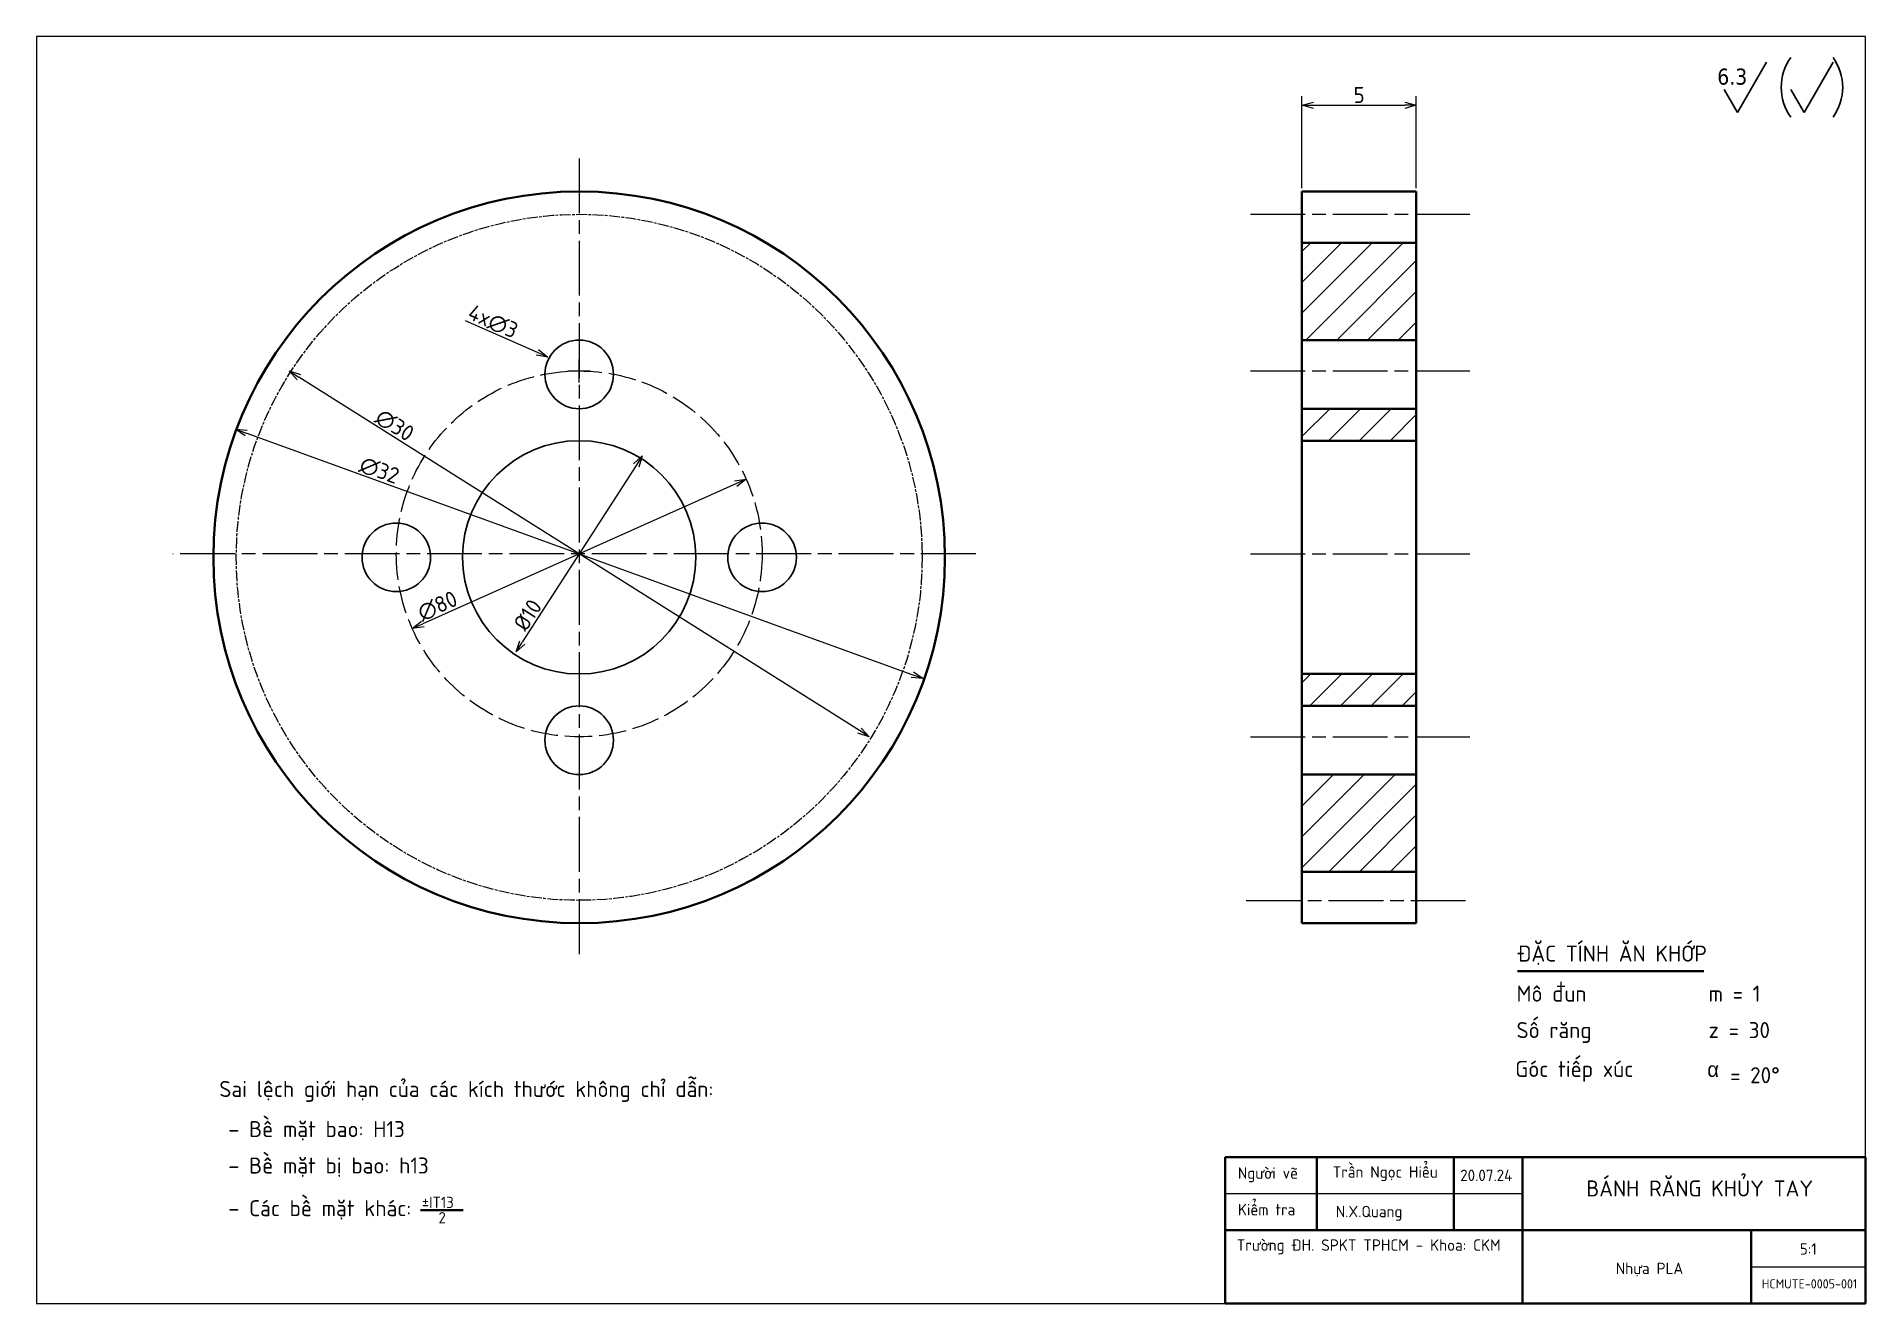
# Paper-space layout 'Sheet' of a CAD drawing. Header units: millimetres. Extents: x 10 to 410, y 10 to 287.
# The model-space entities are those that its viewports show. They can reach past a viewport. Long polylines and large blocks are cut down to what shows.
import ezdxf

# ---------------------------------------------------------------- set-up
doc = ezdxf.new("R2010")
doc.units = ezdxf.units.MM
doc.linetypes.add('AM_ISO02W050', pattern=[7.5, 6, -1.5])
doc.linetypes.add('AM_ISO08W050', pattern=[18, 12, -1.5, 3, -1.5])
for name, color, linetype, lineweight in [('DuongTam', 7, 'AM_ISO02W050', 13), ('DuongTamNho', 7, 'AM_ISO08W050', 13), ('NetDam', 7, 'Continuous', 35), ('Netmanh', 5, 'Continuous', 13), ('Symbol (ISO)', 7, 'Continuous', 25)]:
    doc.layers.add(name, color=color, linetype=linetype, lineweight=lineweight)
doc.styles.add('Note Text (ISO)', font='')
doc.styles.get('Note Text (ISO)').set_extended_font_data('TCVN 7284')
doc.dimstyles.new('Default (ISO)$0', dxfattribs={"dimtxt": 3.5, "dimasz": 2.5, "dimexe": 2, "dimexo": 0, "dimgap": 0.5, "dimtad": 1, "dimtxsty": 'Note Text (ISO)', "dimblk": 'OPEN30', "dimblk1": 'OPEN30', "dimblk2": 'OPEN90', "dimcen": 2.5, "dimclrd": 256, "dimclre": 256, "dimclrt": 256, "dimazin": 0, "dimtfac": 1, "dimtofl": 0, "dimtmove": 0, "dimatfit": 3, "dimldrblk": 'OPEN30', "dimfxl": 1, "dimtolj": 1, "dimtzin": 0, "dimlwd": -1, "dimlwe": -1, "dimarcsym": 0})
doc.dimstyles.new('Default (ISO)$3', dxfattribs={"dimtxt": 3.5, "dimasz": 2.5, "dimexe": 2, "dimexo": 0, "dimgap": 0.5, "dimtad": 1, "dimtxsty": 'Note Text (ISO)', "dimblk": 'OPEN30', "dimblk1": 'OPEN30', "dimblk2": 'OPEN90', "dimcen": 2.5, "dimclrd": 256, "dimclre": 256, "dimclrt": 256, "dimazin": 0, "dimtfac": 1, "dimtofl": 0, "dimtmove": 0, "dimatfit": 0, "dimldrblk": 'OPEN30', "dimfxl": 1, "dimtolj": 1, "dimtzin": 0, "dimlwd": -1, "dimlwe": -1, "dimarcsym": 0})

# ---------------------------------------------------------------- blocks, each defined once
blk = doc.blocks.new('_Open30')
at = {"color": 0, "linetype": 'ByBlock', "lineweight": -2}
for p, q in [((-1, 0.27), (0, 0)), ((0, 0), (-1, -0.27)), ((0, 0), (-1, 0))]:
    blk.add_line(p, q, dxfattribs=at)
blk = doc.blocks.new('*D24')
at = {"layer": 'Defpoints', "color": 0, "transparency": 16777216}
for p in [(53.48, 201.17), (203.89, 146.61)]:
    blk.add_point(p, dxfattribs=at)
at = {"layer": 'Netmanh', "linetype": 'Continuous', "transparency": 16777216}
blk.add_line((201.54, 147.46), (55.83, 200.32), dxfattribs=at)
at = {"layer": 'Netmanh', "transparency": 16777216, "xscale": 2.5, "yscale": 2.5, "zscale": 2.5}
for p, rotation in [((53.48, 201.17), 160.0599460756174), ((203.89, 146.61), 340.0599460756174)]:
    blk.add_blockref('_Open30', p, dxfattribs=dict(at, rotation=rotation))
at = {"layer": 'Netmanh', "transparency": 16777216, "insert": (84.97, 192.14), "char_height": 3.5, "attachment_point": 5, "rotation": 340.0599, "style": 'Note Text (ISO)'}
blk.add_mtext('\\A1;∅32', dxfattribs=at)
blk = doc.blocks.new('_Open90')
at = {"color": 0, "linetype": 'ByBlock', "lineweight": -2}
for p, q in [((0, 0), (-1, 0)), ((-0.5, 0.5), (0, 0)), ((0, 0), (-0.5, -0.5))]:
    blk.add_line(p, q, dxfattribs=at)
blk = doc.blocks.new('*D25')
at = {"layer": 'Defpoints', "color": 0, "transparency": 16777216}
for p in [(65.23, 213.88), (192.13, 133.91)]:
    blk.add_point(p, dxfattribs=at)
at = {"layer": 'Netmanh', "linetype": 'Continuous', "transparency": 16777216}
blk.add_line((190.02, 135.24), (67.34, 212.54), dxfattribs=at)
at = {"layer": 'Netmanh', "transparency": 16777216, "xscale": 2.5, "yscale": 2.5, "zscale": 2.5}
for p, rotation in [((65.23, 213.88), 147.7820708111384), ((192.13, 133.91), 327.7820708111383)]:
    blk.add_blockref('_Open30', p, dxfattribs=dict(at, rotation=rotation))
at = {"layer": 'Netmanh', "transparency": 16777216, "insert": (88.31, 201.99), "char_height": 3.5, "attachment_point": 5, "rotation": 327.7821, "style": 'Note Text (ISO)'}
blk.add_mtext('\\A1;∅30', dxfattribs=at)
blk = doc.blocks.new('*D26')
at = {"layer": 'Defpoints', "color": 0, "transparency": 16777216}
for p in [(311.76, 271.98), (286.76, 253.89), (311.76, 253.89)]:
    blk.add_point(p, dxfattribs=at)
at = {"layer": 'Netmanh', "linetype": 'Continuous', "transparency": 16777216}
for p, q in [((286.76, 253.89), (286.76, 273.98)), ((311.76, 253.89), (311.76, 273.98)), ((289.26, 271.98), (309.26, 271.98))]:
    blk.add_line(p, q, dxfattribs=at)
at = {"layer": 'Netmanh', "transparency": 16777216, "xscale": 2.5, "yscale": 2.5, "zscale": 2.5, "rotation": 180}
blk.add_blockref('_Open30', (286.76, 271.98), dxfattribs=at)
at = {"layer": 'Netmanh', "transparency": 16777216, "xscale": 2.5, "yscale": 2.5, "zscale": 2.5}
blk.add_blockref('_Open30', (311.76, 271.98), dxfattribs=at)
at = {"layer": 'Netmanh', "transparency": 16777216, "insert": (299.26, 274.23), "char_height": 3.5, "attachment_point": 5, "style": 'Note Text (ISO)'}
blk.add_mtext('\\A1;5', dxfattribs=at)
blk = doc.blocks.new('*D27')
at = {"layer": 'Defpoints', "color": 0, "transparency": 16777216}
for p in [(165.19, 190.24), (92.18, 157.54)]:
    blk.add_point(p, dxfattribs=at)
at = {"layer": 'Netmanh', "linetype": 'Continuous', "transparency": 16777216}
blk.add_line((162.91, 189.22), (94.46, 158.56), dxfattribs=at)
at = {"layer": 'Netmanh', "transparency": 16777216, "xscale": 2.5, "yscale": 2.5, "zscale": 2.5}
for p, rotation in [((165.19, 190.24), 24.12701635254399), ((92.18, 157.54), 204.127016352544)]:
    blk.add_blockref('_Open30', p, dxfattribs=dict(at, rotation=rotation))
at = {"layer": 'Netmanh', "transparency": 16777216, "insert": (97.7, 162.48), "char_height": 3.5, "attachment_point": 5, "rotation": 24.127, "style": 'Note Text (ISO)'}
blk.add_mtext('\\A1;∅80', dxfattribs=at)
blk = doc.blocks.new('*D28')
at = {"layer": 'Defpoints', "color": 0, "transparency": 16777216}
for p in [(142.48, 195.34), (114.89, 152.44)]:
    blk.add_point(p, dxfattribs=at)
at = {"layer": 'Netmanh', "linetype": 'Continuous', "transparency": 16777216}
blk.add_line((141.12, 193.24), (116.24, 154.55), dxfattribs=at)
at = {"layer": 'Netmanh', "transparency": 16777216, "xscale": 2.5, "yscale": 2.5, "zscale": 2.5}
for p, rotation in [((142.48, 195.34), 57.25378778188829), ((114.89, 152.44), 237.2537877818883)]:
    blk.add_blockref('_Open30', p, dxfattribs=dict(at, rotation=rotation))
at = {"layer": 'Netmanh', "transparency": 16777216, "insert": (117.41, 160.53), "char_height": 3.5, "attachment_point": 5, "rotation": 57.2538, "style": 'Note Text (ISO)'}
blk.add_mtext('\\A1;%%C10', dxfattribs=at)
blk = doc.blocks.new('*D29')
at = {"layer": 'Defpoints', "color": 0, "transparency": 16777216}
for p in [(121.82, 216.92), (135.54, 210.86)]:
    blk.add_point(p, dxfattribs=at)
at = {"layer": 'Netmanh', "linetype": 'Continuous', "transparency": 16777216}
blk.add_line((119.53, 217.93), (103.81, 224.86), dxfattribs=at)
at = {"layer": 'Netmanh', "transparency": 16777216}
for p, q in [((128.68, 211.39), (128.68, 216.39)), ((126.18, 213.89), (131.18, 213.89))]:
    blk.add_line(p, q, dxfattribs=at)
at = {"layer": 'Netmanh', "transparency": 16777216, "xscale": 2.5, "yscale": 2.5, "zscale": 2.5, "rotation": 336.2009732650451}
blk.add_blockref('_Open30', (121.82, 216.92), dxfattribs=at)
at = {"layer": 'Netmanh', "transparency": 16777216, "insert": (109.82, 224.67), "char_height": 3.5, "attachment_point": 5, "rotation": 336.201, "style": 'Note Text (ISO)'}
blk.add_mtext('\\A1;4x∅3', dxfattribs=at)

msp = doc.modelspace()

# ---------------------------------------------------------------- hatches: boundary and pattern name
at = {"layer": 'Netmanh'}
h = msp.add_hatch(dxfattribs=at)
h.set_pattern_fill('ANSI31', color=256, scale=0.3)
h.paths.add_polyline_path([(168.861, 153.467), (163.861, 153.467), (163.861, 149.217), (168.861, 149.217)])
h.paths.add_polyline_path([(168.861, 146.217), (163.861, 146.217), (163.861, 144.817), (168.861, 144.817)])
h.paths.add_polyline_path([(168.861, 134.617), (163.861, 134.617), (163.861, 133.217), (168.861, 133.217)])
h.paths.add_polyline_path([(168.861, 130.217), (163.861, 130.217), (163.861, 125.967), (168.861, 125.967)])

# ---------------------------------------------------------------- linework, layer by layer
at = {"layer": 'DuongTamNho'}
msp.add_circle((132.244, 139.717), 15, dxfattribs=at)
at = {"layer": 'NetDam'}
for p, q in [((163.861, 155.717), (168.861, 155.717)), ((163.861, 155.717), (163.861, 123.717)), ((168.861, 155.717), (168.861, 123.717)), ((163.861, 153.467), (168.861, 153.467)), ((163.861, 149.217), (168.861, 149.217)), ((163.861, 146.217), (168.861, 146.217)), ((163.861, 144.817), (168.861, 144.817)), ((163.861, 134.617), (168.861, 134.617)), ((163.861, 133.217), (168.861, 133.217)), ((163.861, 130.217), (168.861, 130.217)), ((163.861, 125.967), (168.861, 125.967)), ((163.861, 123.717), (168.861, 123.717))]:
    msp.add_line(p, q, dxfattribs=at)
msp.add_circle((132.244, 139.717), 16, dxfattribs=at)
at = {"layer": 'NetDam', "color": 7, "linetype": 'Continuous', "lineweight": 25}
for centre, radius in [((132.244, 147.717), 1.5), ((132.244, 139.717), 5.1), ((124.244, 139.717), 1.5), ((140.244, 139.717), 1.5), ((132.244, 131.717), 1.5)]:
    msp.add_circle(centre, radius, dxfattribs=at)

psp = doc.layouts.new('Sheet')

# ---------------------------------------------------------------- linework, layer by layer
at = {"layer": 'DuongTam'}
psp.add_circle((128.682, 173.891), 40, dxfattribs=at)
at = {"layer": 'DuongTamNho'}
for p, q in [((128.682, 260.37), (128.682, 85.903)), ((275.485, 248.136), (324.889, 248.136)), ((275.485, 213.891), (324.889, 213.891)), ((215.408, 173.891), (39.829, 173.891)), ((275.485, 173.891), (324.889, 173.891)), ((275.485, 133.891), (324.889, 133.891)), ((274.562, 98.136), (323.966, 98.136))]:
    psp.add_line(p, q, dxfattribs=at)
at = {"layer": 'NetDam'}
for p, q in [((333.877, 82.669), (374.652, 82.669)), ((270, 42), (410, 42)), ((270, 10), (270, 42)), ((290, 42), (290, 26)), ((320, 42), (320, 26)), ((335, 42), (335, 10)), ((410, 42), (410, 10)), ((270, 26), (410, 26)), ((385, 26), (385, 10)), ((410, 10), (270, 10))]:
    psp.add_line(p, q, dxfattribs=at)
at = {"layer": 'NetDam', "linetype": 'Continuous', "lineweight": 35}
psp.add_line((93.983, 30.379), (103.336, 30.379), dxfattribs=at)
at = {"layer": 'Netmanh'}
for p, q in [((270, 34), (335, 34)), ((385, 18), (410, 18))]:
    psp.add_line(p, q, dxfattribs=at)
at = {"layer": 'Symbol (ISO)'}
for p, q in [((382.001, 270.402), (388.351, 281.402)), ((396.575, 270.402), (402.926, 281.402)), ((379.114, 275.402), (382.001, 270.402)), ((393.688, 275.402), (396.575, 270.402))]:
    psp.add_line(p, q, dxfattribs=at)
for centre, start, end in [((402.853, 275.902), 144.44719, 215.55281), ((393.761, 275.902), 324.44719, 35.55281)]:
    psp.add_arc(centre, 11.265, start, end, dxfattribs=at)

# ---------------------------------------------------------------- texts
at = {"layer": 'NetDam', "attachment_point": 1}
for s, insert, char_height in [('{\\fTCVN 7284|b0|i0|c0|p34;ĐẶC TÍNH ĂN KHỚP}', (333.877, 88.242), 3.5), ('{\\fTCVN 7284|b0|i0|c0|p34;Mô đun ^I^Im = 1}', (333.698, 79.48), 3.5), ('{\\fTCVN 7284|b0|i0|c0|p34;Số răng^I^Iz = 30}', (333.698, 71.511), 3.5), ('{\\fTCVN 7284|b0|i0|c0|p34;Góc tiếp xúc^I^I\\fEuclid Symbol|b0|i0|c2|p18;\\H0.94286x;a\\H0.75126x; \\fTCVN 7284|b0|i0|c0|p34;   \\fEuclid Symbol|b0|i0|c2|p18; }', (333.42, 63.015), 3.5), ('{\\fTCVN 7284|b0|i0|c0|p34;= 20%%D}', (380.412, 61.651), 3.5), ('{\\fTCVN 7284|b0|i0|c0|p34;Sai lệch giới hạn của các kích thước không chỉ dẫn:}', (49.975, 58.63), 3.5), ('{\\fTCVN 7284|b0|i0|c0|p34; – Bề mặt bao: H13}', (49.796, 49.867), 3.5), ('{\\fTCVN 7284|b0|i0|c0|p34; – Bề mặt bị bao: h13}', (49.796, 41.899), 3.5), ('{\\fTCVN 7284|b0|i0|c0|p34;Trần Ngọc Hiểu}', (293.487, 39.993), 2.5), ('{\\fTCVN 7284|b0|i0|c0|p34;Người vẽ}', (272.75, 39.75), 2.5), ('{\\fTCVN 7284|b0|i0|c0|p34;20.07.24}', (321.374, 39.25), 2.5), ('{\\fTCVN 7284|b0|i0|c0|p34;BÁNH RĂNG KHỦY TAY}', (348.946, 36.884), 3.5), ('{\\fTCVN 7284|b0|i0|c0|p34; – Các bề mặt khác: }', (49.796, 32.569), 3.5), ('{\\fTCVN 7284|b0|i0|c0|p34;±IT13}', (94.247, 33.315), 2.45), ('{\\fTCVN 7284|b0|i0|c0|p34;Kiểm tra}', (272.75, 31.75), 2.5), ('{\\fTCVN 7284|b0|i0|c0|p34;2}', (97.917, 29.971), 2.45), ('{\\fTCVN 7284|b0|i0|c0|p34;N.X.Quang}', (294.16, 31.339), 2.5), ('{\\fTCVN 7284|b0|i0|c0|p34;Trường ĐH. SPKT TPHCM - Khoa: CKM}', (272.498, 24), 2.5), ('{\\fTCVN 7284|b0|i0|c0|p34;Nhựa PLA}', (355.4, 18.911), 2.5), ('{\\fTCVN 7284|b0|i0|c0|p34;HCMUTE-0005-001}', (387.349, 15.277), 2)]:
    psp.add_mtext(s, dxfattribs=dict(at, insert=insert, char_height=char_height))
at = {"layer": 'NetDam', "insert": (395.664, 23.161), "char_height": 2.5, "width": 3.25, "attachment_point": 1}
psp.add_mtext('{\\fTCVN 7284|b0|i0|c0|p34;5:1}', dxfattribs=at)
at = {"layer": 'Symbol (ISO)', "insert": (377.586, 280), "char_height": 3.5, "attachment_point": 1}
psp.add_mtext('\\fTahoma|b0|i0;\\W1.;6.3', dxfattribs=at)

# ---------------------------------------------------------------- dimensions: what is measured, and where the dimension line sits
at = {"layer": 'Netmanh'}
dim = psp.add_linear_dim(base=(311.764, 271.984), p1=(286.764, 253.891), p2=(311.764, 253.891), dimstyle='Default (ISO)$0', override={"dimlfac": -0.2}, dxfattribs=at)
dim.commit()
dim.dimension.update_dxf_attribs({"geometry": '*D26', "text_midpoint": (299.264, 274.234)})
for p1, p2, text, picture, middle in [((135.544, 210.865), (121.819, 216.918), '4x<>', '*D29', (108.907, 222.612)), ((142.475, 195.338), (114.888, 152.444), '%%C10', '*D28', (119.303, 159.308))]:
    dim = psp.add_diameter_dim_2p(p1=p1, p2=p2, text=text, dimstyle='Default (ISO)$3', override={"dimlfac": -0.2}, dxfattribs=at)
    dim.commit()
    dim.dimension.update_dxf_attribs({"geometry": picture, "text_midpoint": middle, "dimtype": 163})
for p1, p2, picture, middle in [((192.134, 133.905), (65.23, 213.877), '*D25', (87.114, 200.086)), ((203.886, 146.608), (53.478, 201.174), '*D24', (84.201, 190.028))]:
    dim = psp.add_diameter_dim_2p(p1=p1, p2=p2, dimstyle='Default (ISO)$3', override={"dimlfac": -0.2}, dxfattribs=at)
    dim.commit()
    dim.dimension.update_dxf_attribs({"geometry": picture, "text_midpoint": middle, "dimtype": 163})
dim = psp.add_diameter_dim_2p(p1=(165.187, 190.242), p2=(92.176, 157.541), dimstyle='Default (ISO)$3', dxfattribs=at)
dim.commit()
dim.dimension.update_dxf_attribs({"geometry": '*D27', "text_midpoint": (98.62, 160.427), "dimtype": 163})

# ---------------------------------------------------------------- viewports
at = {"layer": 'NetDam'}
psp.add_viewport(center=(210, 148.5), size=(400, 277), view_center_point=(148.508, 134.79), view_height=55.4, dxfattribs=at)

doc.saveas('drawing.dxf')
